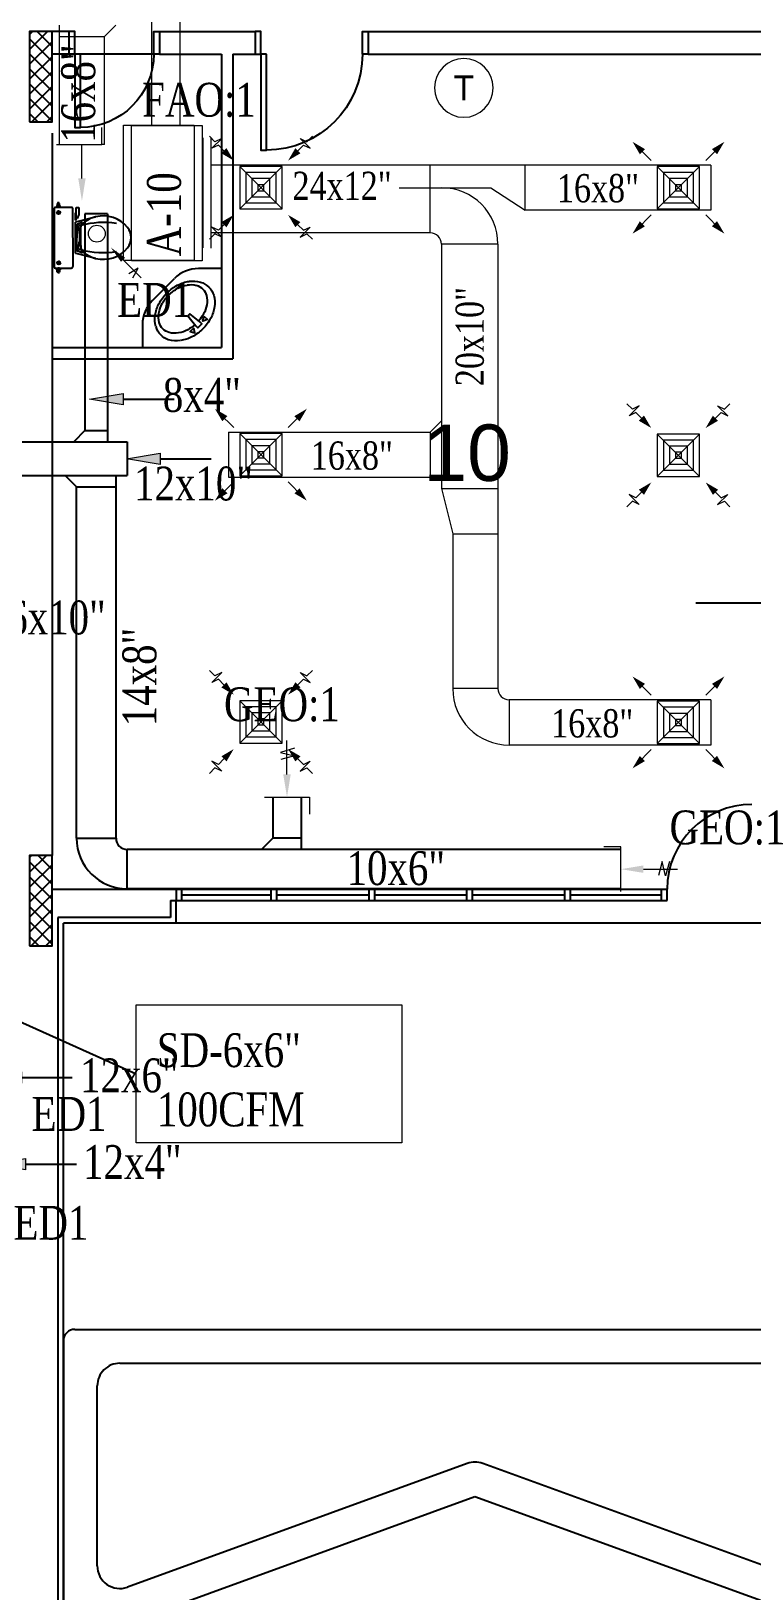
# Model space of a CAD drawing. Extents: x 278386 to 404536, y 8015 to 97114.
# Drawn here: x 346141 to 352527, y 54619 to 68438 of the extents above; entities that cross this region are included whole.
import ezdxf
from ezdxf.enums import TextEntityAlignment as Align

# ---------------------------------------------------------------- set-up
doc = ezdxf.new("R2010")
doc.units = 0
doc.header["$LTSCALE"] = 2
doc.header["$MEASUREMENT"] = 0
doc.linetypes.add('DASHDOT', pattern=[1, 0.5, -0.25, 0, -0.25])
doc.linetypes.add('HIDDEN', pattern=[0.375, 0.25, -0.125])
doc.layers.get('0').update_dxf_attribs({"color": 1})
for name, color, linetype, lineweight in [('-D', 2, 'Continuous', 13), ('-DT', 4, 'Continuous', 13), ('ac duct1', 50, 'Continuous', 13), ('fresh air', 6, 'Continuous', 13)]:
    doc.layers.add(name, color=color, linetype=linetype, lineweight=lineweight)
for name, color, linetype in [('1-BLOCK-A_FLOOR PLAN$0$CLADDING', 1, 'Continuous'), ('1-BLOCK-A_FLOOR PLAN$0$COL-HAT', 1, 'Continuous'), ('1-BLOCK-A_FLOOR PLAN$0$COLUMN', 1, 'Continuous'), ('1-BLOCK-A_FLOOR PLAN$0$DOOR', 1, 'Continuous'), ('1-BLOCK-A_FLOOR PLAN$0$PAV', 1, 'Continuous'), ('1-BLOCK-A_FLOOR PLAN$0$SANFIX', 1, 'Continuous'), ('1-BLOCK-A_FLOOR PLAN$0$TEXT-REF.', 1, 'Continuous'), ('1-BLOCK-A_FLOOR PLAN$0$WALL', 1, 'Continuous'), ('1-BLOCK-A_FLOOR PLAN$0$WIN', 1, 'Continuous'), ('ex text', 93, 'Continuous'), ('ext', 93, 'Continuous'), ('TITLE-A$0$1-BLOCK-A_FLOOR PLAN$0$ROAD', 1, 'Continuous')]:
    doc.layers.add(name, color=color, linetype=linetype)
doc.styles.add('1-BLOCK-A_FLOOR PLAN$0$ARIAL', font='arial.ttf', dxfattribs={"width": 0.8})
doc.styles.add('DIMTEXT', font='romans.shx', dxfattribs={"width": 0.75})
doc.styles.add('IBA', font='romantic.ttf', dxfattribs={"width": 0.8, "height": 0.3})
doc.styles.add('manohar', font='romantic.ttf', dxfattribs={"width": 0.8, "height": 0.25})
doc.styles.add('T2', font='TXT', dxfattribs={"height": 2.5})
doc.dimstyles.new('LEADER', dxfattribs={"dimscale": 0.2, "dimtxt": 1.8, "dimasz": 2, "dimexe": 2, "dimexo": 1.5, "dimgap": 1, "dimtad": 1, "dimlfac": 100, "dimzin": 13, "dimdsep": 46, "dimtxsty": 'DIMTEXT', "dimcen": 1.5, "dimdle": 2, "dimclrd": 4, "dimclre": 256, "dimclrt": 4, "dimadec": 0, "dimazin": 0, "dimtfac": 1, "dimtix": 1, "dimtmove": 2, "dimatfit": 0, "dimfxl": 2, "dimtolj": 1, "dimtzin": 13, "dimarcsym": 0})
pattern_1 = [(45, (-200, -4), (-0.06629126, 0.06629126), []), (135, (-200, -4), (-0.06629126, -0.06629126), [])]

# ---------------------------------------------------------------- blocks, each defined once
blk = doc.blocks.new('SA')
at = {"color": 7}
blk.add_line((-3, 0), (0, 0), dxfattribs=at)
blk.add_solid([(-3, -0.33), (-3, 0.33), (-5, 0)], dxfattribs=at)
blk = doc.blocks.new('A$C364C0CB1')
at = {"layer": '-DT'}
blk.add_lwpolyline([(-0.224, 0), (0.175, 0), (0.175, 0.152)], dxfattribs=at)
at = {"layer": '-DT', "xscale": 0.1000000000000014, "yscale": 0.1000000000000014, "zscale": 0.1000000000000014, "rotation": 90}
blk.add_blockref('SA', (0, 0), dxfattribs=at)
blk = doc.blocks.new('RA')
for p, q in [((-2, 0), (-5, 0)), ((-4.32, -0.67), (-3.95, 0.58)), ((-3.95, 0.58), (-3.66, -0.68)), ((-3.66, -0.68), (-3.32, 0.56))]:
    blk.add_line(p, q)
blk.add_solid([(-2, 0.33), (-2, -0.33), (0, 0)])
blk = doc.blocks.new('A$C5D7019D5')
at = {"layer": '-DT'}
blk.add_lwpolyline([(-0.199, 0), (0.199, 0), (0.199, 0.152)], dxfattribs=at)
at = {"layer": '-DT', "xscale": 0.1000000000000014, "yscale": 0.1000000000000014, "zscale": 0.1000000000000014, "rotation": 90}
blk.add_blockref('RA', (0, 0), dxfattribs=at)
blk = doc.blocks.new('A$C50070E38')
at = {"layer": '-DT', "linetype": 'Continuous'}
for p, q in [((0.232, -0.231), (0.392, -0.392)), ((0.367, -0.305), (0.284, -0.357)), ((0.32, -0.391), (0.367, -0.305))]:
    blk.add_line(p, q, dxfattribs=at)
blk.add_circle((0, 0), 0.075, dxfattribs=at)
blk.add_solid([(0.25, -0.213), (0.214, -0.249), (0.125, -0.124)], dxfattribs=at)
blk = doc.blocks.new('1-BLOCK-A_FLOOR PLAN$0$A-WC')
at = {"layer": '1-BLOCK-A_FLOOR PLAN$0$SANFIX', "color": 8, "linetype": 'Continuous'}
for p, q in [((0.246, 0), (-0.246, 0)), ((-0.248, -0.036), (-0.301, -0.036)), ((-0.29, -0.026), (-0.271, -0.026)), ((-0.29, -0.045), (-0.29, -0.026)), ((-0.271, -0.045), (-0.29, -0.045)), ((-0.271, -0.022), (-0.261, -0.022)), ((-0.271, -0.05), (-0.271, -0.022)), ((-0.261, -0.05), (-0.271, -0.05)), ((-0.261, -0.022), (-0.261, -0.05)), ((-0.256, -0.01), (-0.256, -0.144)), ((-0.194, -0.038), (-0.229, -0.038)), ((-0.212, -0.056), (-0.212, -0.021)), ((0.195, -0.038), (0.23, -0.038)), ((0.212, -0.056), (0.212, -0.021)), ((0.249, -0.036), (0.302, -0.036)), ((0.256, -0.144), (0.256, -0.01)), ((0.261, -0.022), (0.261, -0.05)), ((0.272, -0.022), (0.261, -0.022)), ((0.261, -0.05), (0.272, -0.05)), ((0.272, -0.05), (0.272, -0.022)), ((0.29, -0.026), (0.272, -0.026)), ((0.272, -0.045), (0.29, -0.045)), ((0.29, -0.045), (0.29, -0.026)), ((-0.241, -0.159), (0.241, -0.159)), ((-0.175, -0.35), (-0.134, -0.184)), ((-0.117, -0.236), (-0.134, -0.259)), ((-0.131, -0.181), (0, -0.181)), ((-0.131, -0.24), (-0.115, -0.198)), ((-0.105, -0.192), (0, -0.192)), ((-0.101, -0.228), (-0.101, -0.206)), ((-0.101, -0.206), (-0.057, -0.206)), ((-0.067, -0.206), (-0.067, -0.224)), ((-0.057, -0.206), (-0.057, -0.223)), ((-0.057, -0.211), (-0.035, -0.211)), ((-0.035, -0.211), (-0.035, -0.216)), ((-0.035, -0.216), (0.036, -0.216)), ((0, -0.181), (0.132, -0.181)), ((0.106, -0.192), (0, -0.192)), ((0.058, -0.211), (0.036, -0.211)), ((0.036, -0.211), (0.036, -0.216)), ((0.102, -0.206), (0.058, -0.206)), ((0.058, -0.206), (0.058, -0.222)), ((0.068, -0.206), (0.068, -0.223)), ((0.102, -0.226), (0.102, -0.206)), ((0.132, -0.24), (0.115, -0.198)), ((0.134, -0.259), (0.116, -0.233)), ((0.135, -0.184), (0.176, -0.35)), ((0.147, -0.179), (0.209, -0.179)), ((0.147, -0.179), (0.147, -0.186)), ((0.147, -0.186), (0.256, -0.186)), ((0.163, -0.194), (0.163, -0.186)), ((0.197, -0.208), (0.163, -0.194)), ((0.256, -0.208), (0.197, -0.208)), ((0.209, -0.186), (0.209, -0.179)), ((0.256, -0.186), (0.256, -0.208))]:
    blk.add_line(p, q, dxfattribs=at)
for centre in [(-0.212, -0.038), (0.212, -0.038)]:
    blk.add_circle(centre, 0.0141, dxfattribs=at)
for centre, radius, start, end in [((-0.246, -0.01), 0.0101, 90, 180), ((0.246, -0.01), 0.0101, 0, 90), ((-0.241, -0.144), 0.0151, 180, 270), ((0.244, -0.512), 0.454, 146.1571, 148.9077), ((-0.131, -0.184), 0.00303, 90, 165.9466), ((0.58, -0.415), 0.706, 164.6366, 188.9578), ((-0.101, -0.248), 0.0202, 96.9358, 142.58), ((-0.105, -0.202), 0.0101, 90, 158.4986), ((0.009, -1.155), 0.934, 84.3005, 96.9358), ((0.1, -0.246), 0.0202, 37.7817, 84.3005), ((-0.578, -0.415), 0.706, 351.0468, 15.5336), ((0.106, -0.202), 0.0101, 21.5014, 90), ((0.132, -0.184), 0.00303, 14.0534, 90), ((-0.243, -0.512), 0.454, 31.0923, 33.8429), ((0.241, -0.144), 0.0151, 270, 0), ((0.082, -0.414), 0.265, 165.9465, 230.8792), ((0.082, -0.414), 0.265, 148.9077, 165.9465), ((-0.081, -0.414), 0.265, 309.1208, 14.0535), ((-0.081, -0.414), 0.265, 14.0535, 31.0923), ((0, -0.514), 0.136, 230.8791, 309.1209)]:
    blk.add_arc(centre, radius, start, end, dxfattribs=at)
blk = doc.blocks.new('1-BLOCK-A_FLOOR PLAN$0$Lib23')
at = {"color": 9}
for points in [[(0.072, 0.086), (0.029, 0.089), (0.049, 0.05)], [(0.175, -0.012), (0.063, -0.025), (0.038, -0.025), (0.038, 0.025), (0.063, 0.025), (0.175, 0.012)], [(0.061, -0.053), (0.064, -0.096), (0.025, -0.076)]]:
    blk.add_lwpolyline(points, close=True, dxfattribs=at)
blk.add_lwpolyline([(0.076, -0.024, 0.054069), (0.089, -0.099, 0.082314), (0.126, -0.177, 0.106842), (0.187, -0.233, 0.13438), (0.25, -0.25, 0.13438)], format="xyb", dxfattribs=at)
for centre, radius, start, end in [((0.259, 0.067), 0.242, 118.9112, 143.1301), ((0.225, 0.129), 0.171, 90, 118.9112), ((0.225, 0.129), 0.171, 61.0888, 90), ((0.191, 0.067), 0.242, 36.8699, 61.0888), ((0.313, 0.026), 0.309, 143.1301, 162.7421), ((0.342, 0.026), 0.263, 145.008, 163.8305), ((0.286, 0.065), 0.195, 120.6142, 145.008), ((0.25, 0.125), 0.125, 90, 120.6142), ((0.25, 0.125), 0.125, 59.3858, 90), ((0.214, 0.065), 0.195, 34.992, 59.3858), ((0.158, 0.026), 0.263, 16.1695, 34.992), ((0.137, 0.026), 0.309, 17.2579, 36.8699), ((0.399, 0), 0.399, 162.7421, 180), ((0.399, 0), 0.399, 180, 197.2579), ((0.431, 0), 0.356, 163.8305, 176.2102), ((0.069, 0), 0.356, 360, 16.1695), ((0.158, -0.016), 0.268, 343.8305, 3.4791), ((0.051, 0), 0.399, 0, 17.2579), ((0.051, 0), 0.399, 342.7421, 0), ((0.313, -0.026), 0.309, 197.2579, 216.8699), ((0.135, -0.01), 0.291, 325.008, 343.8305), ((0.137, -0.026), 0.309, 323.1301, 342.7421), ((0.273, -0.057), 0.259, 216.8699, 241.0888), ((0.25, -0.125), 0.125, 270, 300.6142), ((0.191, -0.067), 0.242, 298.9112, 323.1301), ((0.214, -0.065), 0.195, 300.6142, 325.008), ((0.214, -0.165), 0.136, 241.0888, 274.7817), ((0.225, -0.129), 0.171, 270, 298.9112)]:
    blk.add_arc(centre, radius, start, end, dxfattribs=at)
blk = doc.blocks.new('1-BLOCK-A_FLOOR PLAN$0$20d100l')
at = {"color": 8}
for points in [[(0.1, 0.2), (0.05, 0.2), (0.05, 1.05), (0.1, 1.05), (0.1, 0.2)], [(0, 0.2), (0.05, 0.2), (0.05, 0), (0, 0)], [(1, 0.2), (0.95, 0.2), (0.95, 0), (1, 0)]]:
    blk.add_lwpolyline(points, dxfattribs=at)
blk.add_arc((0.1, 0.2), 0.85, 0, 90, dxfattribs=at)
blk = doc.blocks.new('1-BLOCK-A_FLOOR PLAN$0$20d80l')
at = {"color": 8}
blk.add_line((0.8, 0.2), (0, 0.2), dxfattribs=at)
for points in [[(0.1, 0.2), (0.05, 0.2), (0.05, 0.85), (0.1, 0.85), (0.1, 0.2)], [(0, 0.2), (0.05, 0.2), (0.05, 0), (0, 0)], [(0.8, 0.2), (0.75, 0.2), (0.75, 0), (0.8, 0)]]:
    blk.add_lwpolyline(points, dxfattribs=at)
blk.add_arc((0.1, 0.2), 0.65, 0, 90, dxfattribs=at)
blk = doc.blocks.new('1-BLOCK-A_FLOOR PLAN', base_point=(138.43, 17.087))
at = {"layer": '1-BLOCK-A_FLOOR PLAN$0$COL-HAT'}
h = blk.add_hatch(dxfattribs=at)
h.set_pattern_fill('ANSI37', color=8, scale=0.75, style=0)
h.set_pattern_definition(pattern_1)
h.paths.add_polyline_path([(82.4, 75.2), (82.2, 75.2), (82.2, 74.4), (82.4, 74.4)])
h = blk.add_hatch(dxfattribs=at)
h.set_pattern_fill('ANSI37', color=8, scale=0.75, style=0)
h.set_pattern_definition(pattern_1)
h.paths.add_polyline_path([(82.4, 67.9), (82.2, 67.9), (82.2, 67.1), (82.4, 67.1)])
at = {"layer": '1-BLOCK-A_FLOOR PLAN$0$CLADDING', "color": 8}
for q in [(83.5, 67.5), (82.5, 67.3)]:
    blk.add_line((83.5, 67.3), q, dxfattribs=at)
blk.add_lwpolyline([(81.3, 57.001), (81.35, 57.001), (81.35, 57.1), (82.5, 57.1), (82.5, 67.299)], dxfattribs=at)
at = {"layer": '1-BLOCK-A_FLOOR PLAN$0$COLUMN', "color": 8}
for points in [[(82.2, 74.4), (82.4, 74.4), (82.4, 75.2), (82.2, 75.2)], [(82.2, 67.1), (82.4, 67.1), (82.4, 67.9), (82.2, 67.9)]]:
    blk.add_lwpolyline(points, close=True, dxfattribs=at)
at = {"layer": '1-BLOCK-A_FLOOR PLAN$0$DOOR', "color": 8}
blk.add_arc((88.6, 67.601), 0.75, 90, 180, dxfattribs=at)
at = {"layer": '1-BLOCK-A_FLOOR PLAN$0$PAV', "color": 8}
for p, q in [((82.5, 63.6), (82.5, 58.757)), ((82.6, 63.7), (89.7, 63.7)), ((83, 63.4), (89.3, 63.4)), ((82.8, 61.604), (82.8, 63.2)), ((86.079, 62.512), (83.068, 61.416)), ((89.232, 61.414), (86.216, 62.512)), ((86.147, 62.217), (82.894, 61.033)), ((89.404, 61.032), (86.147, 62.217))]:
    blk.add_line(p, q, dxfattribs=at)
for centre, radius, start, end in [((82.6, 63.6), 0.1, 90, 180.0026), ((83, 63.2), 0.2, 90, 180.0026), ((86.147, 62.324, 0), 0.2, 70, 110), ((83, 61.604), 0.2, 180.0026, 290)]:
    blk.add_arc(centre, radius, start, end, dxfattribs=at)
at = {"layer": '1-BLOCK-A_FLOOR PLAN$0$SANFIX', "color": 8, "linetype": 'Continuous'}
for p, q in [((83.288, 72.816), (83.484, 73.012)), ((83.9, 73.1), (83.696, 73.1)), ((83.2, 72.604), (83.2, 72.4))]:
    blk.add_line(p, q, dxfattribs=at)
for centre, start, end in [((83.696, 72.8), 90, 135), ((83.5, 72.604, 0), 135, 180)]:
    blk.add_arc(centre, 0.3, start, end, dxfattribs=at)
at = {"layer": '1-BLOCK-A_FLOOR PLAN$0$WALL', "color": 8}
for p, q in [((82.55, 75.2), (82.4, 75.2)), ((82.55, 75), (82.55, 75.2)), ((83.35, 75.2), (84.2, 75.2)), ((83.35, 75.2), (83.35, 75)), ((84.2, 75.2), (84.2, 75)), ((85.2, 75.2), (89.8, 75.2)), ((85.2, 75.2), (85.2, 75)), ((82.55, 75), (82.4, 75)), ((83.35, 75), (83.9, 75)), ((83.9, 75), (83.9, 72.4)), ((84, 75), (84, 72.3)), ((84, 75), (84.2, 75)), ((85.2, 75), (89.8, 75)), ((82.4, 74.3), (82.4, 67.9)), ((82.4, 72.4), (83.9, 72.4)), ((82.4, 72.3), (84, 72.3)), ((82.4, 67.6), (83.5, 67.6)), ((83.5, 67.6), (83.5, 67.5)), ((83.45, 67.5), (83.45, 67.35)), ((83.45, 67.5), (83.5, 67.5)), ((82.45, 67.35), (82.45, 60)), ((83.45, 67.35), (82.45, 67.35))]:
    blk.add_line(p, q, dxfattribs=at)
at = {"layer": '1-BLOCK-A_FLOOR PLAN$0$WIN', "color": 8}
for p, q in [((83.5, 67.6), (87.85, 67.6)), ((83.55, 67.5), (83.55, 67.6)), ((84.342, 67.5), (84.342, 67.6)), ((84.392, 67.5), (84.392, 67.6)), ((85.208, 67.5), (85.208, 67.6)), ((85.258, 67.5), (85.258, 67.6)), ((86.075, 67.5), (86.075, 67.6)), ((86.125, 67.5), (86.125, 67.6)), ((86.942, 67.5), (86.942, 67.6)), ((86.992, 67.5), (86.992, 67.6)), ((87.8, 67.5), (87.8, 67.6)), ((87.85, 67.5), (87.85, 67.6)), ((83.5, 67.5), (87.85, 67.5)), ((83.55, 67.55), (84.342, 67.55)), ((84.392, 67.55), (85.208, 67.55)), ((85.258, 67.55), (86.075, 67.55)), ((86.125, 67.55), (86.942, 67.55)), ((86.992, 67.55), (87.8, 67.55)), ((88.7, 67.3), (83.5, 67.3))]:
    blk.add_line(p, q, dxfattribs=at)
at = {"layer": '1-BLOCK-A_FLOOR PLAN$0$DOOR', "color": 8, "xscale": -1, "rotation": 180}
for name, p in [('1-BLOCK-A_FLOOR PLAN$0$20d80l', (82.55, 75.2)), ('1-BLOCK-A_FLOOR PLAN$0$20d100l', (84.2, 75.2))]:
    blk.add_blockref(name, p, dxfattribs=at)
at = {"layer": '1-BLOCK-A_FLOOR PLAN$0$SANFIX', "color": 8, "linetype": 'Continuous', "xscale": 1.050228427499862, "yscale": 1.050228427499862, "zscale": 1.050228427499862, "rotation": 90.08631398346554}
blk.add_blockref('1-BLOCK-A_FLOOR PLAN$0$A-WC', (82.418, 73.373), dxfattribs=at)
at = {"layer": '1-BLOCK-A_FLOOR PLAN$0$SANFIX', "color": 8, "linetype": 'Continuous', "xscale": -1, "rotation": 315.0000000850069}
blk.add_blockref('1-BLOCK-A_FLOOR PLAN$0$Lib23', (83.735, 72.565), dxfattribs=at)
at = {"layer": '1-BLOCK-A_FLOOR PLAN$0$TEXT-REF.', "color": 8, "style": '1-BLOCK-A_FLOOR PLAN$0$ARIAL'}
blk.add_text('10', height=0.5, dxfattribs=at).set_placement((86.077, 71.218), align=Align.CENTER)
blk = doc.blocks.new('A$C51B27907')
blk.add_blockref('1-BLOCK-A_FLOOR PLAN', (123.971, 2.307))
blk = doc.blocks.new('A$C3023451F')
at = {"layer": 'fresh air', "linetype": 'Continuous'}
blk.add_hatch(color=7, dxfattribs=at).paths.add_polyline_path([(0, 0.033), (-0.3, -0.017), (0, -0.067)])
at = {"layer": 'ex text', "color": 7}
blk.add_line((0, -0.017), (0.45, -0.017), dxfattribs=at)
blk.add_solid([(0, -0.067), (0, 0.033), (-0.3, -0.017)], dxfattribs=at)
at = {"layer": 'fresh air', "linetype": 'Continuous'}
blk.add_lwpolyline([(0, -0.067), (-0.3, -0.017), (0, 0.033), (0, -0.067)], dxfattribs=at)
blk = doc.blocks.new('T')
blk.add_circle((0, 0), 2.37)
at = {"style": 'T2'}
blk.add_text('T', height=2, dxfattribs=at).set_placement((0, 0), align=Align.MIDDLE)
blk = doc.blocks.new('G S 14')
at = {"layer": '-DT', "color": 7}
for p, q in [((-0.345, 0.345), (-0.225, 0.225)), ((0.225, 0.225), (0.345, 0.345)), ((-0.345, -0.345), (-0.225, -0.225)), ((0.225, -0.225), (0.345, -0.345))]:
    blk.add_line(p, q, dxfattribs=at)
at = {"layer": '-DT', "color": 1}
for p, q in [((-0.175, 0.175), (0.175, -0.175)), ((-0.175, -0.175), (0.175, 0.175))]:
    blk.add_line(p, q, dxfattribs=at)
at = {"layer": '-DT', "color": 7}
for points in [[(-0.38, 0.38, 0, 0.06, 0), (-0.298, 0.298, 0.06, 0.06, 0)], [(0.38, 0.38, 0, 0.06, 0), (0.298, 0.298, 0.06, 0.06, 0)], [(-0.38, -0.38, 0, 0.06, 0), (-0.298, -0.298, 0.06, 0.06, 0)], [(0.38, -0.38, 0, 0.06, 0), (0.298, -0.298, 0.06, 0.06, 0)]]:
    blk.add_lwpolyline(points, format="xyseb", dxfattribs=at)
blk.add_lwpolyline([(-0.175, -0.175), (0.175, -0.175), (0.175, 0.175), (-0.175, 0.175)], close=True, dxfattribs=at)
at = {"layer": '-DT', "color": 1}
for points in [[(-0.125, -0.125), (0.125, -0.125), (0.125, 0.125), (-0.125, 0.125)], [(-0.075, -0.075), (0.075, -0.075), (0.075, 0.075), (-0.075, 0.075)], [(-0.025, -0.025), (0.025, -0.025), (0.025, 0.025), (-0.025, 0.025)]]:
    blk.add_lwpolyline(points, close=True, dxfattribs=at)
blk = doc.blocks.new('G R 12')
at = {"layer": '-DT', "color": 7}
for p, q in [((-0.426, 0.426), (-0.38, 0.38)), ((-0.426, 0.426), (-0.38, 0.38)), ((-0.407, 0.326), (-0.324, 0.408)), ((-0.407, 0.326), (-0.324, 0.408)), ((-0.324, 0.408), (-0.38, 0.38)), ((-0.324, 0.408), (-0.38, 0.38)), ((0.407, 0.326), (0.324, 0.408)), ((0.324, 0.408), (0.38, 0.38)), ((0.407, 0.326), (0.324, 0.408)), ((0.324, 0.408), (0.38, 0.38)), ((0.426, 0.426), (0.38, 0.38)), ((0.426, 0.426), (0.38, 0.38)), ((-0.352, 0.352), (-0.407, 0.326)), ((-0.352, 0.352), (-0.407, 0.326)), ((-0.352, 0.352), (-0.306, 0.306)), ((-0.352, 0.352), (-0.306, 0.306)), ((0.352, 0.352), (0.306, 0.306)), ((0.352, 0.352), (0.306, 0.306)), ((0.352, 0.352), (0.407, 0.326)), ((0.352, 0.352), (0.407, 0.326)), ((-0.426, -0.426), (-0.38, -0.38)), ((-0.426, -0.426), (-0.38, -0.38)), ((-0.352, -0.352), (-0.407, -0.326)), ((-0.407, -0.326), (-0.324, -0.408)), ((-0.352, -0.352), (-0.407, -0.326)), ((-0.407, -0.326), (-0.324, -0.408)), ((-0.324, -0.408), (-0.38, -0.38)), ((-0.324, -0.408), (-0.38, -0.38)), ((-0.352, -0.352), (-0.306, -0.306)), ((-0.352, -0.352), (-0.306, -0.306)), ((0.352, -0.352), (0.306, -0.306)), ((0.352, -0.352), (0.306, -0.306)), ((0.407, -0.326), (0.324, -0.408)), ((0.407, -0.326), (0.324, -0.408)), ((0.324, -0.408), (0.38, -0.38)), ((0.324, -0.408), (0.38, -0.38)), ((0.352, -0.352), (0.407, -0.326)), ((0.352, -0.352), (0.407, -0.326)), ((0.426, -0.426), (0.38, -0.38)), ((0.426, -0.426), (0.38, -0.38))]:
    blk.add_line(p, q, dxfattribs=at)
at = {"layer": '-DT', "color": 1}
for p, q in [((-0.175, 0.175), (0.175, -0.175)), ((-0.175, -0.175), (0.175, 0.175)), ((-0.175, 0.175), (0.175, -0.175)), ((-0.175, -0.175), (0.175, 0.175))]:
    blk.add_line(p, q, dxfattribs=at)
at = {"layer": '-DT', "color": 7}
for points in [[(-0.225, 0.225, 0, 0.06, 0), (-0.306, 0.306, 0.06, 0.06, 0)], [(-0.225, 0.225, 0, 0.06, 0), (-0.306, 0.306, 0.06, 0.06, 0)], [(0.225, 0.225, 0, 0.06, 0), (0.306, 0.306, 0.06, 0.06, 0)], [(0.225, 0.225, 0, 0.06, 0), (0.306, 0.306, 0.06, 0.06, 0)], [(-0.225, -0.225, 0, 0.06, 0), (-0.306, -0.306, 0.06, 0.06, 0)], [(-0.225, -0.225, 0, 0.06, 0), (-0.306, -0.306, 0.06, 0.06, 0)], [(0.225, -0.225, 0, 0.06, 0), (0.306, -0.306, 0.06, 0.06, 0)], [(0.225, -0.225, 0, 0.06, 0), (0.306, -0.306, 0.06, 0.06, 0)]]:
    blk.add_lwpolyline(points, format="xyseb", dxfattribs=at)
blk.add_lwpolyline([(-0.175, -0.175), (0.175, -0.175), (0.175, 0.175), (-0.175, 0.175)], close=True, dxfattribs=at)
blk.add_lwpolyline([(-0.175, -0.175), (0.175, -0.175), (0.175, 0.175), (-0.175, 0.175)], close=True, dxfattribs=at)
at = {"layer": '-DT', "color": 1}
for points in [[(-0.125, -0.125), (0.125, -0.125), (0.125, 0.125), (-0.125, 0.125)], [(-0.125, -0.125), (0.125, -0.125), (0.125, 0.125), (-0.125, 0.125)], [(-0.075, -0.075), (0.075, -0.075), (0.075, 0.075), (-0.075, 0.075)], [(-0.075, -0.075), (0.075, -0.075), (0.075, 0.075), (-0.075, 0.075)], [(-0.025, -0.025), (0.025, -0.025), (0.025, 0.025), (-0.025, 0.025)], [(-0.025, -0.025), (0.025, -0.025), (0.025, 0.025), (-0.025, 0.025)]]:
    blk.add_lwpolyline(points, close=True, dxfattribs=at)

msp = doc.modelspace()

# ---------------------------------------------------------------- linework, layer by layer
at = {"layer": '-D'}
for points in [[(347029, 66403), (347029, 67602), (347655, 67602), (347655, 66403)], [(347071, 59810), (349427, 59810), (349427, 58587), (347071, 58587)]]:
    msp.add_lwpolyline(points, close=True, dxfattribs=at)
at = {"layer": '-DT'}
for p, q in [((347208, 72867, 0), (347208, 67606, 0)), ((347733, 67490, 0), (347733, 66516, 0))]:
    msp.add_line(p, q, dxfattribs=at)
at = {"layer": '-DT', "linetype": 'HIDDEN', "ltscale": 0.6}
msp.add_line((347458, 72867, 0), (347458, 67606, 0), dxfattribs=at)
at = {"layer": '-DT', "linetype": 'Continuous', "ltscale": 0.6}
msp.add_line((347663, 67492, 0), (347663, 66519, 0), dxfattribs=at)
at = {"layer": '-DT', "linetype": 'HIDDEN', "ltscale": 0.6}
msp.add_lwpolyline([(346958, 66406), (346958, 67605), (347584, 67605), (347584, 66406)], close=True, dxfattribs=at)
at = {"layer": 'ac duct1'}
for p, q in [((352164, 67251, 0), (347733, 67251)), ((349677, 66651, 0), (349677, 67251, 0)), ((350519, 66851, 0), (350519, 67251, 0)), ((352164, 67251, 0), (352164, 66851, 0)), ((349403, 67051, 0), (349777, 67051, 0)), ((349777, 67051, 0), (350213, 67051, 0)), ((350213, 67051, 0), (350519, 66851, 0)), ((352164, 66851, 0), (350519, 66851, 0)), ((349677, 66651, 0), (347733, 66651)), ((349777, 66551, 0), (349777, 64385, 0)), ((350277, 66551, 0), (349777, 66551, 0)), ((350277, 66551, 0), (350277, 62613, 0)), ((349677, 64885, 0), (349777, 64985, 0)), ((347889, 64885), (349677, 64885, 0)), ((347889, 64885), (347889, 64485)), ((349677, 64885, 0), (349677, 64485, 0)), ((349777, 64885, 0), (349777, 64485, 0)), ((347889, 64485), (349777, 64485, 0)), ((349777, 64385, 0), (350277, 64385, 0)), ((349777, 64385, 0), (349877, 63985, 0)), ((349877, 63985, 0), (349877, 62613, 0)), ((349877, 63985, 0), (350277, 63985, 0)), ((350277, 62613, 0), (349877, 62613, 0)), ((352164, 62513), (350377, 62513, 0)), ((350377, 62513, 0), (350377, 62113, 0)), ((352164, 62513), (352164, 62113)), ((352164, 62113), (350377, 62113, 0))]:
    msp.add_line(p, q, dxfattribs=at)
for centre, radius, start, end in [((349777, 66551, 0), 500, 0, 90), ((349677, 66551, 0), 100, 0, 90), ((350377, 62613, 0), 500, 180, 270), ((350377, 62613, 0), 100, 180, 270)]:
    msp.add_arc(centre, radius, start, end, dxfattribs=at)
at = {"layer": 'ext', "linetype": 'Continuous'}
for p, q in [((346618, 66820), (346618, 64900)), ((346818, 66820), (346618, 66820)), ((346818, 66820), (346818, 64800)), ((346618, 64900), (346518, 64800)), ((346618, 64900), (346818, 64900)), ((346031, 64800), (346993, 64800)), ((346993, 64800), (346993, 64500)), ((346031, 64500), (346993, 64500)), ((346543, 64400), (346443, 64500)), ((346543, 61288), (346543, 64400)), ((346543, 64400), (346893, 64400)), ((346893, 61288), (346893, 64500)), ((348283, 61652), (348283, 61288)), ((348533, 61652), (348533, 61188)), ((346543, 61288), (346893, 61288)), ((348283, 61288), (348183, 61188)), ((348533, 61288), (348283, 61288)), ((351367, 61188), (346993, 61188)), ((346993, 60838), (346993, 61188)), ((351367, 60838), (346993, 60838))]:
    msp.add_line(p, q, dxfattribs=at)
for radius in [450, 100]:
    msp.add_arc((346993, 61288), radius, 180, 270, dxfattribs=at)
at = {"layer": 'fresh air', "color": 6, "linetype": 'Continuous', "ltscale": 0.3}
for p, q in [((346391, 67434), (346391, 68492)), ((346391, 68392), (346791, 68392)), ((346791, 67434), (346791, 68392))]:
    msp.add_line(p, q, dxfattribs=at)
at = {"layer": 'fresh air'}
msp.add_line((346791, 68392), (346891, 68492), dxfattribs=at)
at = {"layer": 'fresh air', "linetype": 'Continuous'}
msp.add_line((346791, 67434), (346766, 67434), dxfattribs=at)
at = {"layer": 'TITLE-A$0$1-BLOCK-A_FLOOR PLAN$0$ROAD'}
msp.add_arc((363923, 70118), 24330, 5.1431, 5.1431, dxfattribs=at)

# ---------------------------------------------------------------- block references
at = {"layer": '-DT'}
for name, p, xscale, yscale, zscale in [('T', (349975, 67936), -110.0000000000136, 110.0000000000136, 110), ('G R 12', (348177, 67051), 1071.580694820767, 1071.580694820767, 1071.580694820767), ('G S 14', (351877, 67051, 0), 1071.428571428584, 1071.428571428584, 1071.428571428584), ('G S 14', (348177, 64685), 1071.428571428584, 1071.428571428584, 1071.428571428584), ('G R 12', (351877, 64681), 1071.580694820767, 1071.580694820767, 1071.580694820767), ('G R 12', (348177, 62318), 1071.580694820767, 1071.580694820767, 1071.580694820767), ('G S 14', (351877, 62313), 1071.428571428584, 1071.428571428584, 1071.428571428584)]:
    msp.add_blockref(name, p, dxfattribs=dict(at, xscale=xscale, yscale=yscale, zscale=zscale))
at = {"layer": '-DT', "color": 6, "linetype": 'DASHDOT', "ltscale": 0.6, "xscale": 1000, "yscale": 1000, "zscale": 1000}
msp.add_blockref('A$C364C0CB1', (346591, 67434), dxfattribs=at)
at = {"layer": '-DT', "yscale": 1000, "zscale": 1000}
for p, xscale, rotation in [((348408, 61652), -1000, 180), ((351367, 61013), 1000, 90)]:
    msp.add_blockref('A$C5D7019D5', p, dxfattribs=dict(at, xscale=xscale, rotation=rotation))
at = {"layer": 'ext', "linetype": 'Continuous', "xscale": 1000, "yscale": 1000, "zscale": 1000}
for name, p in [('A$C51B27907', (278386, 8015)), ('A$C50070E38', (346723, 66644))]:
    msp.add_blockref(name, p, dxfattribs=at)
at = {"layer": 'fresh air', "color": 7, "linetype": 'Continuous', "xscale": 1000, "yscale": 1000, "zscale": 1000}
for p in [(346957, 65195), (347285, 64665), (346055, 59183), (346092, 58417)]:
    msp.add_blockref('A$C3023451F', p, dxfattribs=at)

# ---------------------------------------------------------------- texts
at = {"layer": '-DT', "style": 'IBA', "width": 0.8}
msp.add_text('A-10', height=300, rotation=90, dxfattribs=at).set_placement((347468, 66443))
for s, p in [('16x10"', (345748, 63093)), ('SD-6x6"', (347255, 59259)), ('100CFM', (347255, 58734))]:
    msp.add_text(s, height=300, dxfattribs=at).set_placement(p)
at = {"layer": 'ac duct1', "style": 'manohar', "width": 0.8}
for s, p in [('24x12"', (348457, 66943)), ('16x8"', (350800, 66922)), ('16x8"', (348619, 64553)), ('16x8"', (350749, 62180))]:
    msp.add_text(s, height=250, dxfattribs=at).set_placement(p)
msp.add_text('20x10"', height=250, rotation=90, dxfattribs=at).set_placement((350152, 65293))
at = {"layer": 'ex text', "color": 7, "style": 'IBA', "width": 0.8}
for s, p in [('16x8"', (346708, 67449, 0)), ('14x8"', (347250, 62279))]:
    msp.add_text(s, height=300, rotation=90, dxfattribs=at).set_placement(p)
at = {"layer": 'ex text', "color": 140, "style": 'IBA', "width": 0.8}
msp.add_text('FAO:1', height=300, dxfattribs=at).set_placement((347125, 67681))
at = {"layer": 'ex text', "color": 125, "style": 'IBA', "width": 0.8}
for p in [(346903, 65907), (346145, 58694), (345984, 57729)]:
    msp.add_text('ED1', height=300, dxfattribs=at).set_placement(p)
at = {"layer": 'ex text', "color": 7, "style": 'IBA', "width": 0.8}
for s, p in [('8x4"', (347308, 65065)), ('12x10"', (347053, 64280)), ('10x6"', (348936, 60872)), ('12x6"', (346575, 59036)), ('12x4"', (346601, 58268))]:
    msp.add_text(s, height=300, dxfattribs=at).set_placement(p)
at = {"layer": 'ex text', "color": 45, "style": 'IBA', "width": 0.8}
for p in [(347850, 62324), (351798, 61233)]:
    msp.add_text('GEO:1', height=300, dxfattribs=at).set_placement(p)

# ---------------------------------------------------------------- leaders
at = {"layer": '-DT'}
for points in [[(352031, 63372), (354416, 63372)], [(344023, 60571), (347071, 59198)]]:
    msp.add_leader(points, dimstyle='LEADER', override={"dimgap": 1, "dimtad": 0}, dxfattribs=at)

doc.saveas('drawing.dxf')
